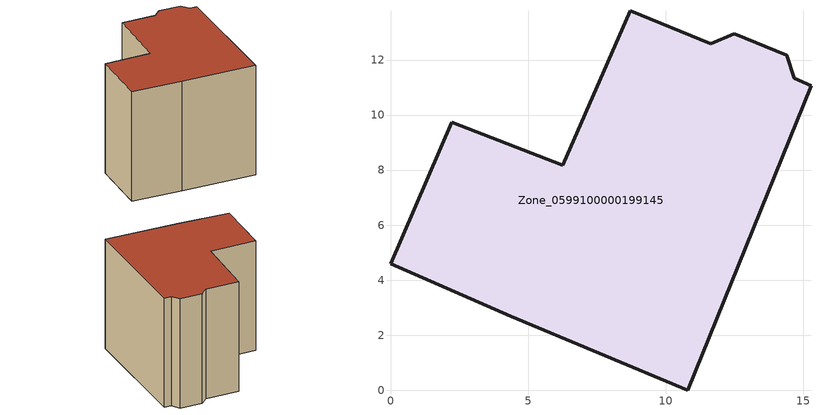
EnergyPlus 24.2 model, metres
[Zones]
Zone_0599100000199145
 floor ground (C_G): 4.37,2.69 0,4.6 2.22,9.74 6.26,8.17 8.72,13.79 11.64,12.59 12.49,12.96 14.4,12.17 14.67,11.33 15.28,11.07 10.8,0 z0
 wall outside (C_F): 10.8,0 15.28,11.07 14.67,11.33 14.4,12.17 12.49,12.96 11.64,12.59 8.72,13.79 6.26,8.17 2.22,9.74 0,4.6 4.37,2.69 10.8,0 z0:10.7
 roof outside (C_R): 0,4.6 4.37,2.69 10.8,0 15.28,11.07 14.67,11.33 14.4,12.17 12.49,12.96 11.64,12.59 8.72,13.79 6.26,8.17 2.22,9.74 z10.7
[BUILDING]
Pand.0599100000199145: North Axis=0; Terrain=City; Loads Convergence Tolerance Value=0.04; Temperature Convergence Tolerance Value=0.4; Solar Distribution=FullExterior; Maximum Number of Warmup Days=25; Minimum Number of Warmup Days=1
[Site:Location]
Rotterdam.The.Hague.AP_ZH_NLD Design_Conditions: Latitude=51.96; Longitude=4.45; Time Zone=1; Elevation=-4.5
[SITE:GROUNDTEMPERATURE:BUILDINGSURFACE]
18, 18, 18, 18, 18, 18, 18, 18, 18, 18, 18, 18
[MATERIAL] Thermal Absorptance=0.9; Solar Absorptance=0.7; Visible Absorptance=0.7
Name | Roughness | Thickness | Conductivity | Density | Specific Heat
G.TC.1946 | MediumSmooth | 0.15 | 1 | 540 | 1210
F.TC.1946 | Rough | 0.3 | 0.857143 | 1920 | 840
R.TC.1946 | MediumRough | 0.2 | 0.909091 | 1500 | 1000
[CONSTRUCTION]
C_G: G.TC.1946
C_F: F.TC.1946
C_R: R.TC.1946
[ZONE]
Zone_0599100000199145: Type=1; Multiplier=1; Ceiling Height=Autocalculate; Volume=Autocalculate; Floor Area=autocalculate; Part of Total Floor Area=Yes
[ZONEINFILTRATION:DESIGNFLOWRATE]
Infil_Zone_0599100000199145: Zone or ZoneList or Space or SpaceList=Zone_0599100000199145; Schedule=AlwaysOn; Design Flow Rate Calculation Method=Flow/Area; Flow Rate per Floor Area=0.003; Constant Term Coefficient=1; Temperature Term Coefficient=0; Velocity Term Coefficient=0; Velocity Squared Term Coefficient=0
[HVACTEMPLATE:ZONE:IDEALLOADSAIRSYSTEM]
Zone_0599100000199145: Maximum Heating Supply Air Temperature=50; Minimum Cooling Supply Air Temperature=13; Maximum Heating Supply Air Humidity Ratio=0.0156; Minimum Cooling Supply Air Humidity Ratio=0.0077; Heating Limit=NoLimit; Cooling Limit=NoLimit; Dehumidification Control Type=ConstantSensibleHeatRatio; Cooling Sensible Heat Ratio=0.7; Dehumidification Setpoint=60; Humidification Control Type=None; Humidification Setpoint=30; Outdoor Air Method=None; Outdoor Air Flow Rate per Person=0.00944; Outdoor Air Flow Rate per Zone Floor Area=0; Outdoor Air Flow Rate per Zone=0; Demand Controlled Ventilation Type=None; Outdoor Air Economizer Type=NoEconomizer; Heat Recovery Type=None; Sensible Heat Recovery Effectiveness=0.7; Latent Heat Recovery Effectiveness=0.65
[ZONECONTROL:THERMOSTAT]
ThermostatControl_Zone_0599100000199145: Zone or ZoneList=Zone_0599100000199145; Control Type Schedule=DualSetpointControlType; Control 1=Thermostat_Zone_0599100000199145; Temperature Difference Between Cutout And Setpoint=0
[THERMOSTATSETPOINT:DUALSETPOINT]
Thermostat_Zone_0599100000199145: Heating Setpoint Temperature Schedule=HeatingSetpoint_Zone_0599100000199145; Cooling Setpoint Temperature Schedule=CoolingSetpoint_Zone_0599100000199145
[SCHEDULE:COMPACT]
HeatingSetpoint_Zone_0599100000199145: Through: 12/31, For: AllDays, Until: 24:00, 21
CoolingSetpoint_Zone_0599100000199145: Through: 12/31, For: AllDays, Until: 24:00, 24
DualSetpointControlType: Through: 12/31, For: AllDays, Until: 24:00, 4
AlwaysOn: Through: 12/31, For: AllDays, Until: 24:00, 1
